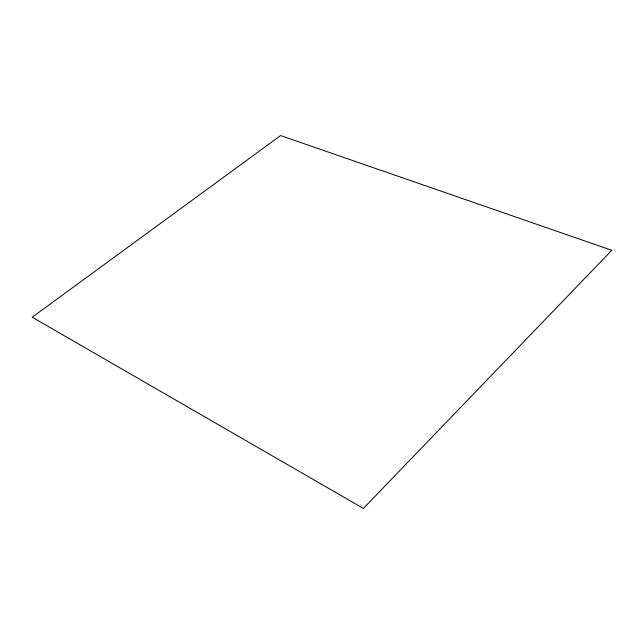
<?xml version="1.0" encoding="UTF-8"?>
<svg xmlns="http://www.w3.org/2000/svg" width="644" height="644" viewBox="0 0 644 644"><rect width="100%" height="100%" fill="white"/><g stroke="black" fill="none" stroke-linecap="round" stroke-linejoin="round"><path stroke-width="0.97" d="M611.8 250.291L363.401 508.438L32.2 317.218L280.599 135.562L611.8 250.291"/></g></svg>
